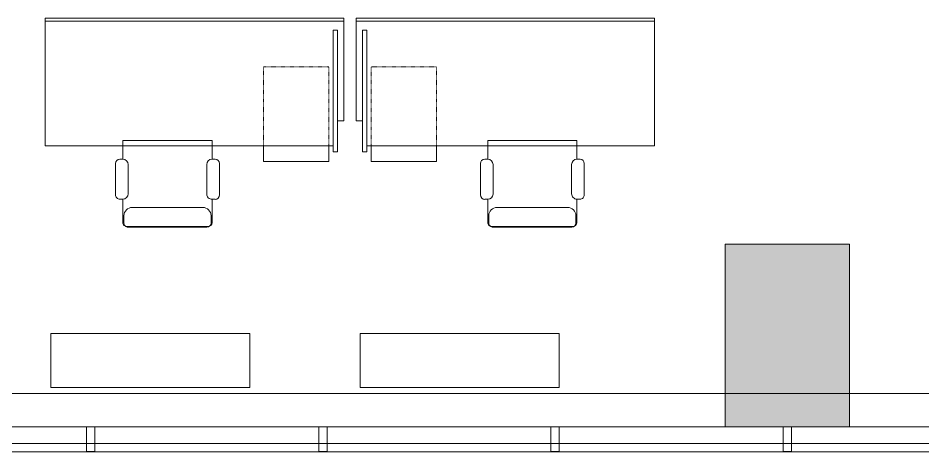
# Model space of a CAD drawing. Header units: inches. Extents: x 1 to 4591, y -953 to 1388.
# Drawn here: x 4037.3 to 4255.5, y -691.2 to -586.8 of the extents above; entities that cross this region are included whole.
import ezdxf

# ---------------------------------------------------------------- set-up
doc = ezdxf.new("R2010")
doc.units = ezdxf.units.IN
doc.header["$MEASUREMENT"] = 0
doc.linetypes.add('Dash', pattern=[0.25, 0.125, -0.125])
for name, color, linetype, lineweight in [('4th Floor Revit Background_dwg', 8, 'Continuous', 9), ('8309_BB$0$BB_COL_FILL', 7, 'Continuous', 9), ('A-EXIST-GLAZ', 7, 'Continuous', 9), ('A-EXIST-WALL-INT', 7, 'Continuous', 9), ('A-FLOR', 192, 'Continuous', 13), ('I-FURN', 30, 'Continuous', 9), ('I-FURN-HDLN', 30, 'Continuous', 9), ('M-EXIST-HEAT', 7, 'Continuous', 9)]:
    doc.layers.add(name, color=color, linetype=linetype, lineweight=lineweight)

# ---------------------------------------------------------------- blocks, each defined once
blk = doc.blocks.new('6FT_BENCHES - 6FT_BENCHES-1759733-4th Floor New Construction - Tel_Data_Elec Plan')
at = {"layer": 'I-FURN'}
for p, q in [((-15.74, 30.23), (-15.74, -41.77)), ((-14.99, 30.23), (-15.74, 30.23)), ((9, 30.23), (-14.99, 30.23)), ((-14.99, -41.77), (-14.99, 30.23)), ((-12.88, 28.73), (-12.88, 27.67)), ((16.49, 28.73), (-12.88, 28.73)), ((9, 28.73), (9, 30.23)), ((16.49, 27.67), (16.49, 28.73)), ((-12.88, 27.67), (16.49, 27.67)), ((14.99, -41.77), (14.99, 27.67)), ((18.82, 26.62), (14.99, 26.62)), ((18.82, 10.89), (18.82, 26.62)), ((18.82, 26.62), (18.82, 10.89)), ((14.99, 10.89), (18.82, 10.89)), ((26.85, 0.26), (19.27, 0.26)), ((13.77, -1.52), (13.77, -23.02)), ((18.24, -1.52), (13.77, -1.52)), ((18.24, -0.77), (18.24, -1.52)), ((27.9, -1.52), (27.9, -0.8)), ((33.47, -1.52), (27.9, -1.52)), ((33.62, -1.77), (31.84, -1.77)), ((19.52, -2.79), (26.63, -2.79)), ((29.84, -20.77), (29.84, -3.77)), ((34.47, -22.02), (34.47, -2.52)), ((34.62, -21.77), (34.62, -2.77)), ((26.59, -21.75), (19.52, -21.75)), ((13.77, -23.02), (18.24, -23.02)), ((18.24, -23.02), (18.24, -23.77)), ((27.86, -23.02), (33.47, -23.02)), ((27.86, -23.74), (27.86, -23.02)), ((33.62, -22.77), (31.84, -22.77)), ((19.27, -24.8), (26.8, -24.8)), ((-15.74, -41.77), (-14.99, -41.77)), ((-14.99, -41.77), (14.99, -41.77))]:
    blk.add_line(p, q, dxfattribs=at)
for centre, radius, start, end in [((19.27, -0.77), 1.03, 90, 180), ((26.85, -0.8), 1.06, 0, 90), ((19.52, -1.52), 1.27, 180, 270), ((26.63, -1.52), 1.27, 270, 360), ((31.84, -3.77), 2, 90, 180), ((33.47, -2.52), 1, 360, 90), ((33.62, -2.77), 1, 360, 90), ((19.52, -23.02), 1.27, 90, 180), ((26.59, -23.02), 1.27, 0, 90), ((31.84, -20.77), 2, 180, 270), ((33.62, -21.77), 1, 270, 360), ((19.27, -23.77), 1.03, 180, 270), ((26.8, -23.74), 1.06, 270, 0), ((33.47, -22.02), 1, 270, 360)]:
    blk.add_arc(centre, radius, start, end, dxfattribs=at)
at = {"layer": 'I-FURN-HDLN', "linetype": 'Dash'}
for p, q in [((-4.05, 26.62), (-4.05, 10.89)), ((14.99, 26.62), (-4.05, 26.62)), ((-4.05, 10.89), (14.99, 10.89))]:
    blk.add_line(p, q, dxfattribs=at)
blk = doc.blocks.new('6FT_BENCHES - 6FT_BENCHES-1760081-4th Floor New Construction - Tel_Data_Elec Plan')
at = {"layer": 'I-FURN'}
for p, q in [((-15.74, 41.77), (-14.99, 41.77)), ((-15.74, -30.23), (-15.74, 41.77)), ((-14.99, 41.77), (14.99, 41.77)), ((-14.99, 41.77), (-14.99, -30.23)), ((14.99, 41.77), (14.99, -27.67)), ((19.27, 24.8), (26.8, 24.8)), ((13.77, 23.02), (18.24, 23.02)), ((13.77, 1.52), (13.77, 23.02)), ((18.24, 23.02), (18.24, 23.77)), ((27.86, 23.74), (27.86, 23.02)), ((27.86, 23.02), (33.47, 23.02)), ((33.62, 22.77), (31.84, 22.77)), ((34.47, 22.02), (34.47, 2.52)), ((26.59, 21.75), (19.52, 21.75)), ((29.84, 20.77), (29.84, 3.77)), ((34.62, 21.77), (34.62, 2.77)), ((19.52, 2.79), (26.63, 2.79)), ((18.24, 1.52), (13.77, 1.52)), ((18.24, 0.77), (18.24, 1.52)), ((27.9, 1.52), (27.9, 0.8)), ((33.47, 1.52), (27.9, 1.52)), ((33.62, 1.77), (31.84, 1.77)), ((26.85, -0.26), (19.27, -0.26)), ((14.99, -10.89), (18.82, -10.89)), ((18.82, -10.89), (18.82, -26.62)), ((18.82, -26.62), (18.82, -10.89)), ((-12.88, -27.67), (16.49, -27.67)), ((-12.88, -28.73), (-12.88, -27.67)), ((18.82, -26.62), (14.99, -26.62)), ((16.49, -27.67), (16.49, -28.73)), ((-14.99, -30.23), (-15.74, -30.23)), ((9, -30.23), (-14.99, -30.23)), ((16.49, -28.73), (-12.88, -28.73)), ((9, -28.73), (9, -30.23))]:
    blk.add_line(p, q, dxfattribs=at)
for centre, radius, start, end in [((19.27, 23.77), 1.03, 90, 180), ((26.8, 23.74), 1.06, 360, 90), ((19.52, 23.02), 1.27, 180, 270), ((26.59, 23.02), 1.27, 270, 0), ((31.84, 20.77), 2, 90, 180), ((33.47, 22.02), 1, 0, 90), ((33.62, 21.77), 1, 0, 90), ((19.52, 1.52), 1.27, 90, 180), ((26.63, 1.52), 1.27, 0, 90), ((31.84, 3.77), 2, 180, 270), ((33.47, 2.52), 1, 270, 0), ((33.62, 2.77), 1, 270, 0), ((19.27, 0.77), 1.03, 180, 270), ((26.85, 0.8), 1.06, 270, 360)]:
    blk.add_arc(centre, radius, start, end, dxfattribs=at)
at = {"layer": 'I-FURN-HDLN', "linetype": 'Dash'}
for p, q in [((-4.05, -10.89), (14.99, -10.89)), ((-4.05, -26.62), (-4.05, -10.89)), ((14.99, -26.62), (-4.05, -26.62))]:
    blk.add_line(p, q, dxfattribs=at)
blk = doc.blocks.new('4th Floor Revit Background_dwg-1506688-4th Floor New Construction - Tel_Data_Elec Plan')
at = {"layer": '8309_BB$0$BB_COL_FILL'}
blk.add_hatch(color=256, dxfattribs=at).paths.add_polyline_path([(2690.34, 155.78), (2690.34, 199.78), (2660.34, 199.78), (2660.34, 155.78), (2674.49, 155.78)], flags=0)
for p, q in [((2690.34, 199.78), (2660.34, 199.78)), ((2660.34, 199.78), (2660.34, 155.78)), ((2690.34, 155.78), (2690.34, 199.78)), ((2660.34, 155.78), (2674.49, 155.78)), ((2674.49, 155.78), (2690.34, 155.78))]:
    blk.add_line(p, q, dxfattribs=at)
at = {"layer": 'A-EXIST-GLAZ'}
for p, q in [((2729.32, 155.78), (1729.43, 155.78)), ((2840.94, 151.78), (1729.51, 151.78)), ((2845.34, 149.78), (1729.34, 149.78))]:
    blk.add_line(p, q, dxfattribs=at)
at = {"layer": 'A-EXIST-GLAZ', "flags": 128}
for points in [[(2730.34, 151.78), (2676.34, 151.78), (2676.34, 155.74), (2674.33, 155.74), (2674.33, 151.78), (2620.34, 151.78), (2620.34, 155.74), (2618.33, 155.74), (2618.33, 151.78), (2564.34, 151.78), (2564.34, 155.74), (2562.34, 155.74), (2562.34, 151.78), (2508.34, 151.78), (2508.34, 155.74), (2506.33, 155.74), (2506.33, 151.78), (2450.34, 151.78)], [(2729.32, 163.78), (1731.61, 163.78), (1698.84, 196.55)]]:
    blk.add_lwpolyline(points, dxfattribs=at)
for points in [[(2506.33, 155.74), (2508.34, 155.74), (2508.34, 149.8), (2506.33, 149.8)], [(2564.34, 155.74), (2562.34, 155.74), (2562.34, 149.8), (2564.34, 149.8)], [(2618.33, 155.74), (2620.34, 155.74), (2620.34, 149.8), (2618.33, 149.8)], [(2674.33, 155.74), (2676.34, 155.74), (2676.34, 149.8), (2674.33, 149.8)]]:
    blk.add_lwpolyline(points, close=True, dxfattribs=at)
at = {"layer": 'A-EXIST-WALL-INT', "flags": 128}
blk.add_lwpolyline([(2660.34, 199.78), (2690.34, 199.78), (2690.34, 155.78), (2660.34, 155.78)], close=True, dxfattribs=at)
at = {"layer": 'M-EXIST-HEAT', "flags": 128}
for points in [[(2545.69, 178.22), (2497.69, 178.22), (2497.69, 165.22), (2545.69, 165.22)], [(2620.29, 178.22), (2572.29, 178.22), (2572.29, 165.22), (2620.29, 165.22)]]:
    blk.add_lwpolyline(points, close=True, dxfattribs=at)

msp = doc.modelspace()

# ---------------------------------------------------------------- linework, layer by layer
at = {"layer": 'A-FLOR'}
msp.add_line((3273.33, -691.25), (4392.76, -691.25), dxfattribs=at)

# ---------------------------------------------------------------- block references
at = {"layer": '4th Floor Revit Background_dwg', "color": 7}
msp.add_blockref('4th Floor Revit Background_dwg-1506688-4th Floor New Construction - Tel_Data_Elec Plan', (1547.47, -840.99), dxfattribs=at)
at = {"layer": 'I-FURN'}
for name, p, rotation in [('6FT_BENCHES - 6FT_BENCHES-1759733-4th Floor New Construction - Tel_Data_Elec Plan', (4085.58, -602.51), 269.9999999999999), ('6FT_BENCHES - 6FT_BENCHES-1760081-4th Floor New Construction - Tel_Data_Elec Plan', (4149.05, -602.51), 270.0000000000001)]:
    msp.add_blockref(name, p, dxfattribs=dict(at, rotation=rotation))

doc.saveas('drawing.dxf')
